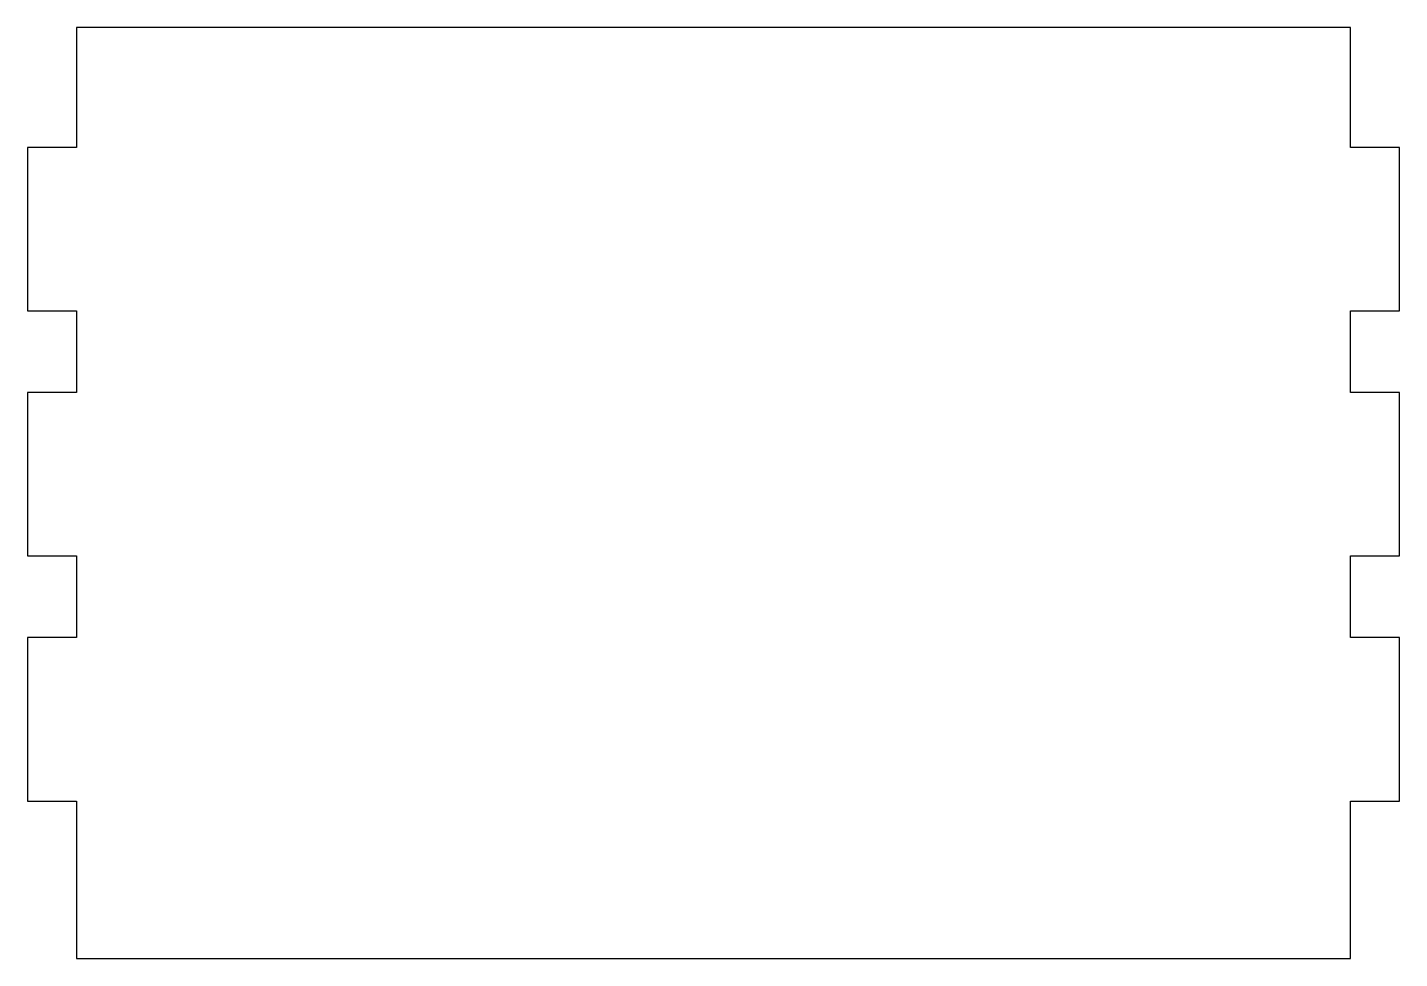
# Model space of a CAD drawing. Header units: millimetres. Extents: x 3 to 87, y 3 to 60.
import ezdxf

# ---------------------------------------------------------------- set-up
doc = ezdxf.new("R2010")
doc.units = ezdxf.units.MM
doc.layers.get('0').update_dxf_attribs({"linetype": 'CONTINUOUS'})

msp = doc.modelspace()

# ---------------------------------------------------------------- linework, layer by layer
msp.add_lwpolyline([(3, 12.645), (6, 12.645), (6, 3), (84, 3), (84, 12.645), (87, 12.645), (87, 22.645), (84, 22.645), (84, 27.645), (87, 27.645), (87, 37.645), (84, 37.645), (84, 42.645), (87, 42.645), (87, 52.645), (84, 52.645), (84, 60), (6, 60), (6, 52.645), (3, 52.645), (3, 42.645), (6, 42.645), (6, 37.645), (3, 37.645), (3, 27.645), (6, 27.645), (6, 22.645), (3, 22.645)], close=True)

doc.saveas('drawing.dxf')
